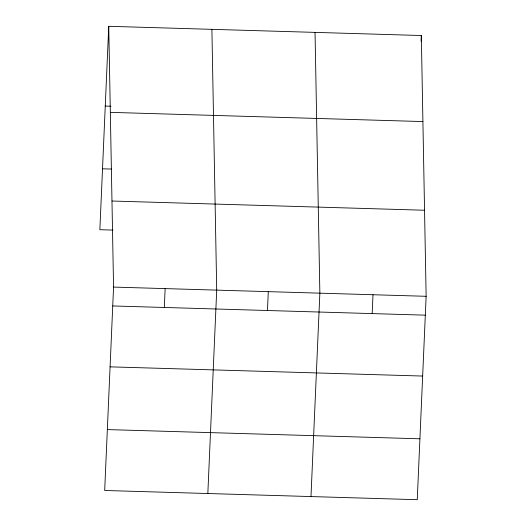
<?xml version="1.0" encoding="UTF-8"?>
<svg xmlns="http://www.w3.org/2000/svg" width="526" height="526" viewBox="0 0 526 526"><rect width="100%" height="100%" fill="white"/><g stroke="black" fill="none" stroke-linecap="round" stroke-linejoin="round"><path stroke-width="0.79" d="M108.744 26.3L113.563 287.084L104.681 490.482L417.256 499.7L426.139 296.302L421.319 35.518L108.744 26.3L99.861 229.698L112.959 230.086M164.316 307.467L165.138 288.603M207.836 493.526L216.712 290.128L211.893 29.344M267.464 310.511L268.286 291.647M310.984 496.564L319.861 293.166L315.041 32.382M372.178 313.595L373 294.731M421.07 41.258L421.319 35.518M105.259 106.061L110.993 106.226M110.335 112.36L422.911 121.572M102.517 168.8L111.525 169.07M111.972 201.024L424.548 210.242M113.563 287.084L426.139 296.302M112.742 305.948L425.317 315.159M110.079 366.846L422.654 376.057M107.343 429.584L419.919 438.802"/></g></svg>
